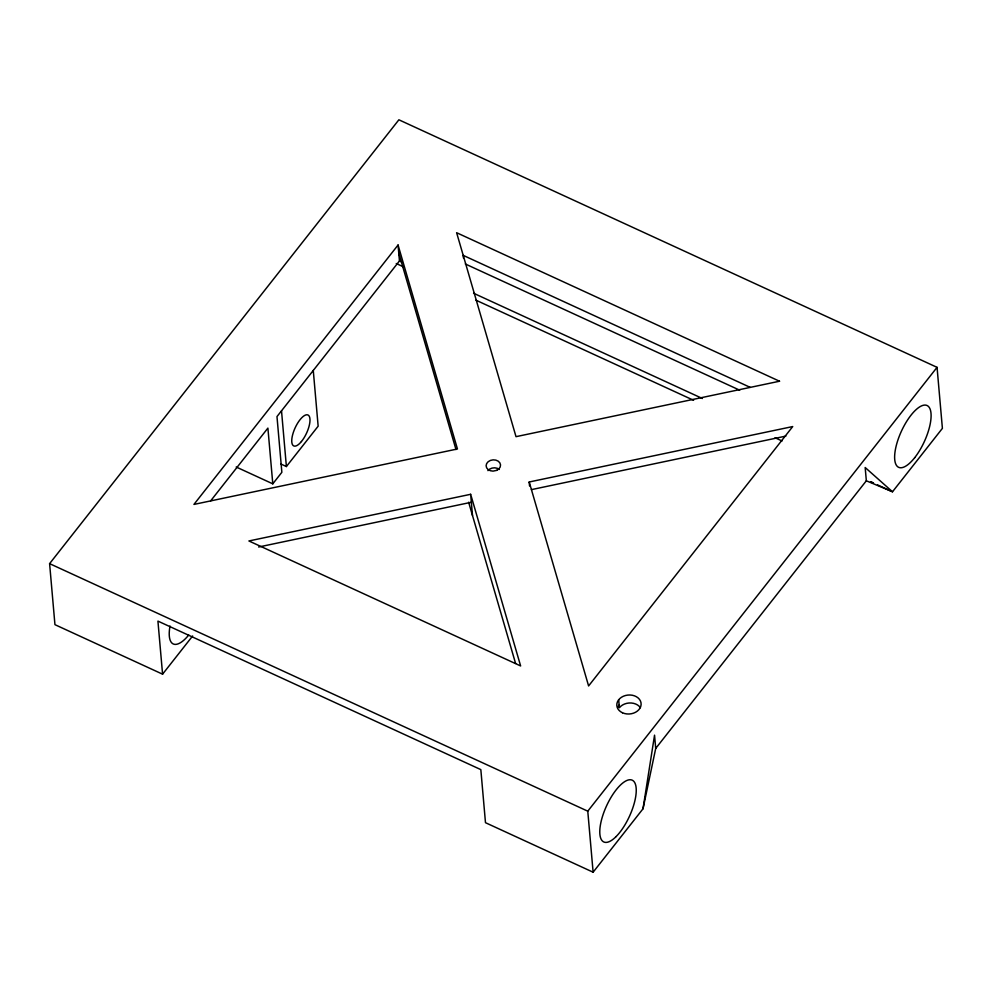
<?xml version="1.0" encoding="UTF-8"?>
<svg xmlns="http://www.w3.org/2000/svg" width="992" height="992" viewBox="0 0 992 992"><rect width="100%" height="100%" fill="white"/><g stroke="black" fill="none" stroke-linecap="round" stroke-linejoin="round"><path stroke-width="1.49" d="M643.014 808.79L654.546 735.159L655.712 748.427L643.014 808.79L593.117 872.204L485.485 822.69L480.835 769.618L157.926 621.104L162.576 674.176L54.944 624.662L49.6 563.642L398.883 119.796L937.056 367.338L942.4 428.358L892.502 491.772L866.338 480.785L865.173 467.517L892.502 491.772L877.548 484.89M398.065 245.024L193.936 504.42L457.448 448.979L398.065 245.024L399.454 260.946L276.979 416.578L281.852 472.304L272.788 483.836L236.195 467.009M210.614 500.923L267.902 428.11L272.788 483.836M280.761 463.958L286.39 466.538L318.147 426.188L313.274 370.475M162.576 674.176L192.646 635.959M593.117 872.204L587.772 811.171L937.056 367.338M655.712 748.427L866.338 480.785M470.654 494.301L248.905 540.962L520.626 665.942L470.654 494.301L472.502 515.53M529.207 481.988L792.72 426.56L588.603 685.943L529.207 481.988L529.554 485.968M258.652 547.001L471.349 502.262M531.414 489.626L785.85 436.108M870.691 481.901L873.444 483.067M750.25 387.388L463.227 255.378L463.45 258.032M465.322 263.984L739.685 390.178M473.568 293.235L702.41 398.499M399.454 260.946L402.219 262.223M396.267 263.525L403.248 266.736M475.999 300.204L693.606 400.284M775.037 437.745L782.056 440.969M870.604 481.703L873.419 482.992M49.6 563.642L587.772 811.171M398.759 252.985L455.998 449.55M468.633 502.237L515.592 663.474M618.673 699.769L619.38 707.73A12.189 9.498 -5 0 1 640.423 707.68M281.517 410.812L286.39 466.538M487.928 470.642A7.229 5.63 -5 0 1 499.336 469.439M617.805 707.383A12.189 9.498 -5 0 1 619.144 705.076M188.728 635.029A34.013 12.586 -65.3 0 1 170.029 626.026M496.682 470.369L493.036 471.126A7.229 5.63 -5 0 1 486.65 463.574A7.229 5.63 -5 0 1 498.182 461.144A7.229 5.63 -5 0 1 496.682 470.369M779.526 381.226L516.014 436.666L456.618 232.711L779.526 381.226M914.723 457.647A34.013 12.586 -65.3 0 0 927.644 405.827A34.013 12.586 -65.3 0 0 896.222 445.768A34.013 12.586 -65.3 0 0 914.723 457.647M616.082 836.603A34.013 12.586 -65.3 0 0 634.682 782.564A34.013 12.586 -65.3 0 0 603.26 814.072A34.013 12.586 -65.3 0 0 616.082 836.603M622.455 712.764A12.189 9.498 -5 0 0 641.117 704.469A12.189 9.498 -5 0 0 623.311 696.272A12.189 9.498 -5 0 0 622.455 712.764M301.419 441.539A17 6.287 -65.3 0 0 308.487 415.313A17 6.287 -65.3 0 0 292.714 434.484A17 6.287 -65.3 0 0 301.419 441.539"/></g></svg>
